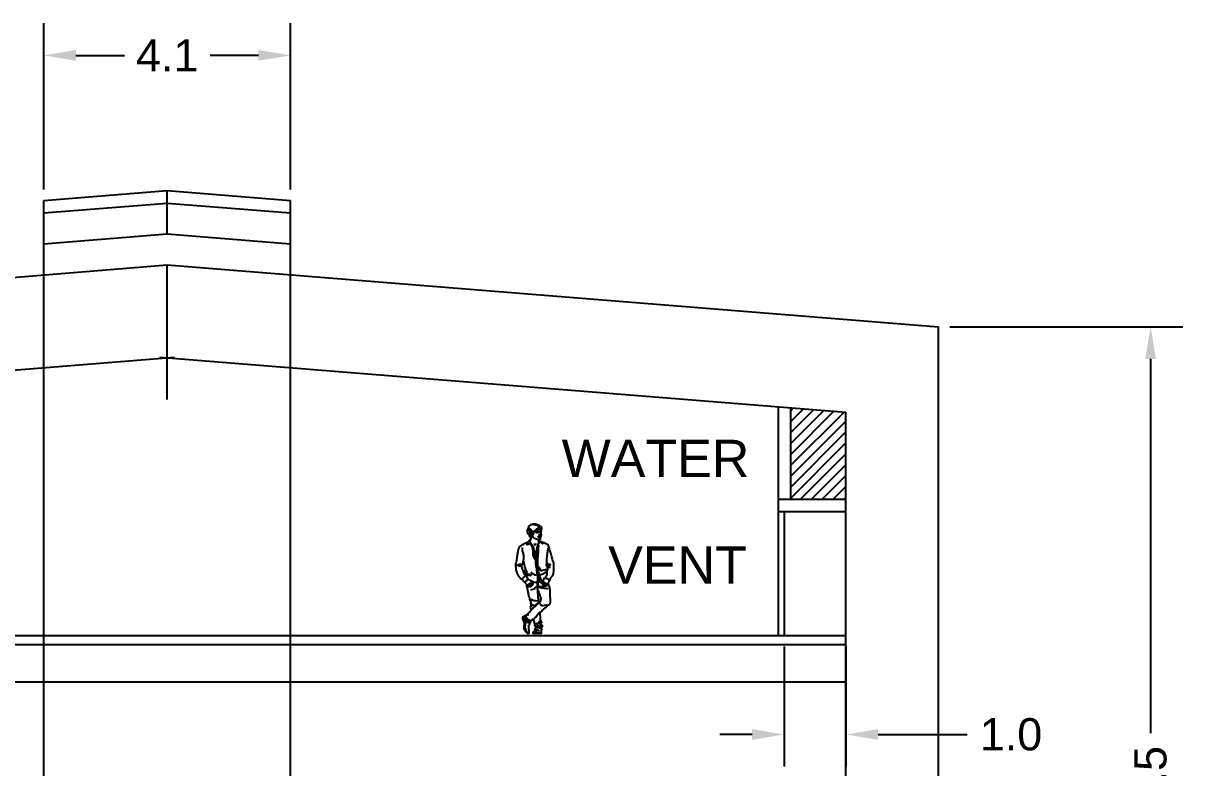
# Model space of a CAD drawing. Header units: inches. Extents: x -6 to 110, y -5 to 21.
# Drawn here: x 90.08 to 109.55, y 8.14 to 20.63 of the extents above; entities that cross this region are included whole.
import ezdxf

# ---------------------------------------------------------------- set-up
doc = ezdxf.new("R2010")
doc.units = ezdxf.units.IN
doc.header["$MEASUREMENT"] = 0
doc.layers.add('dims', color=1, linetype='Continuous')
doc.layers.add('INNER', color=7, linetype='Continuous', true_color=0x5200ff)
doc.layers.add('OUTER', color=7, linetype='Continuous', true_color=0xab00ff)
doc.styles.get("Standard").update_dxf_attribs({"font": 'arial.ttf'})
doc.dimstyles.get("Standard").update_dxf_attribs({"dimscale": 3, "dimtxt": 0.18, "dimasz": 0.18, "dimexe": 0.18, "dimexo": 0.0625, "dimgap": 0.09, "dimtad": 0, "dimdec": 1, "dimzin": 0, "dimdsep": 46, "dimtxsty": 'Standard', "dimcen": 0.09, "dimadec": 0, "dimazin": 0, "dimtfac": 1, "dimtdec": 1, "dimtofl": 0, "dimtmove": 0, "dimatfit": 3, "dimfxl": 1, "dimtolj": 1, "dimtzin": 0, "dimarcsym": 0})

# ---------------------------------------------------------------- blocks, each defined once
blk = doc.blocks.new('*D34')
at = {"layer": 'Defpoints', "color": 0, "transparency": 16777216}
for p in [(94.572, 20.093), (90.428, 17.657), (94.572, 17.657)]:
    blk.add_point(p, dxfattribs=at)
at = {"layer": 'dims', "color": 0, "lineweight": -2, "transparency": 16777216}
for p, q in [((90.428, 17.845), (90.428, 20.633)), ((94.572, 17.845), (94.572, 20.633)), ((90.968, 20.093), (91.78, 20.093)), ((94.032, 20.093), (93.22, 20.093))]:
    blk.add_line(p, q, dxfattribs=at)
at = {"layer": 'dims', "color": 0, "transparency": 16777216}
for points in [[(90.968, 20.183), (90.968, 20.003), (90.428, 20.093)], [(94.032, 20.183), (94.032, 20.003), (94.572, 20.093)]]:
    blk.add_solid(points, dxfattribs=at)
at = {"layer": 'dims', "color": 0, "transparency": 16777216, "insert": (92.5, 20.093), "char_height": 0.54, "attachment_point": 5}
blk.add_mtext('\\A1;4.1', dxfattribs=at)
blk = doc.blocks.new('*D36')
at = {"layer": 'Defpoints', "color": 0, "transparency": 16777216}
for p in [(105.45, 15.54), (101.306, 0), (109.011, 0)]:
    blk.add_point(p, dxfattribs=at)
at = {"layer": 'dims', "color": 0, "lineweight": -2, "transparency": 16777216}
for p, q in [((105.638, 15.54), (109.551, 15.54)), ((109.011, 15), (109.011, 8.718)), ((109.011, 0.54), (109.011, 6.822)), ((101.494, 0), (109.551, 0))]:
    blk.add_line(p, q, dxfattribs=at)
at = {"layer": 'dims', "color": 0, "transparency": 16777216}
for points in [[(108.921, 15), (109.101, 15), (109.011, 15.54)], [(108.921, 0.54), (109.101, 0.54), (109.011, 0)]]:
    blk.add_solid(points, dxfattribs=at)
at = {"layer": 'dims', "color": 0, "transparency": 16777216, "insert": (109.011, 7.77), "char_height": 0.54, "attachment_point": 5, "rotation": 90}
blk.add_mtext('\\A1;15.5', dxfattribs=at)
blk = doc.blocks.new('*D37')
at = {"layer": 'Defpoints', "color": 0, "transparency": 16777216}
for p in [(102.86, 10.36), (103.896, 10.36), (103.896, 8.697)]:
    blk.add_point(p, dxfattribs=at)
at = {"layer": 'dims', "color": 0, "lineweight": -2, "transparency": 16777216}
for p, q in [((102.86, 10.172), (102.86, 8.157)), ((103.896, 10.172), (103.896, 8.157)), ((102.32, 8.697), (101.78, 8.697)), ((104.436, 8.697), (105.932, 8.697))]:
    blk.add_line(p, q, dxfattribs=at)
at = {"layer": 'dims', "color": 0, "transparency": 16777216}
for points in [[(102.32, 8.787), (102.32, 8.607), (102.86, 8.697)], [(104.436, 8.787), (104.436, 8.607), (103.896, 8.697)]]:
    blk.add_solid(points, dxfattribs=at)
at = {"layer": 'dims', "color": 0, "transparency": 16777216, "insert": (106.667, 8.697), "char_height": 0.54, "attachment_point": 5}
blk.add_mtext('\\A1;1.0', dxfattribs=at)

msp = doc.modelspace()

# ---------------------------------------------------------------- hatches: boundary and pattern name
at = {"layer": 'INNER'}
h = msp.add_hatch(dxfattribs=at)
h.set_pattern_fill('ANSI31', color=256, scale=1.036)
h.set_pattern_definition([(45, (38.11, 0), (-0.09157033, 0.09157033), [])])
h.paths.add_polyline_path([(103.896, 14.105), (102.964, 14.18), (102.964, 12.639), (103.896, 12.639)])

# ---------------------------------------------------------------- linework, layer by layer
for p, q in [((90.428, 17.657), (92.5, 17.823)), ((92.5, 17.823), (94.572, 17.657)), ((92.5, 17.096), (92.5, 17.823)), ((90.428, 2.59), (90.428, 17.657)), ((90.428, 17.45), (92.5, 17.615)), ((92.5, 17.615), (94.572, 17.45)), ((94.572, 2.59), (94.572, 17.657)), ((90.428, 16.93), (92.5, 17.096)), ((92.5, 17.096), (94.572, 16.93)), ((79.55, 15.54), (92.5, 16.576)), ((92.5, 16.576), (105.45, 15.54)), ((92.5, 14.321), (92.5, 16.576)), ((105.45, 4.144), (105.45, 15.54)), ((81.104, 14.105), (92.624, 15.027)), ((92.376, 15.027), (103.896, 14.105)), ((102.756, 14.197), (102.756, 10.36)), ((102.964, 14.188), (102.964, 12.639)), ((103.896, 4.144), (103.896, 14.105)), ((103.896, 12.639), (102.756, 12.639)), ((103.896, 12.432), (102.756, 12.432)), ((102.86, 12.432), (102.86, 10.36)), ((103.896, 10.36), (103.896, 12.432)), ((81.104, 10.36), (103.896, 10.36)), ((102.86, 10.36), (103.896, 10.36)), ((81.104, 10.205), (103.896, 10.205)), ((81.104, 9.583), (103.896, 9.583))]:
    msp.add_line(p, q)
for p, q in [((98.894, 11.503), (98.933, 11.502)), ((98.505, 11.394), (98.607, 11.388)), ((98.61, 11.388), (98.61, 11.364)), ((98.757, 11.25), (98.778, 11.256)), ((98.808, 11.226), (98.815, 11.217))]:
    msp.add_line(p, q, dxfattribs=at)
for points, knots in [([(98.566, 12.143), (98.574, 12.132), (98.584, 12.117), (98.583, 12.094), (98.583, 12.083), (98.583, 12.078)], [0, 0, 0, 0, 40.755009, 55.476478, 73.878055, 73.878055, 73.878055, 73.878055]), ([(98.572, 12.16), (98.586, 12.153), (98.612, 12.139), (98.624, 12.111), (98.629, 12.099)], [0, 0, 0, 0, 49.821518, 91.545311, 91.545311, 91.545311, 91.545311]), ([(98.644, 12.066), (98.637, 12.074), (98.626, 12.085), (98.608, 12.095), (98.592, 12.092), (98.589, 12.079), (98.59, 12.066), (98.598, 12.054), (98.607, 12.041), (98.619, 12.034), (98.63, 12.027), (98.639, 12.035), (98.638, 12.04), (98.638, 12.043)], [0, 0, 0, 0, 31.456705, 50.637891, 62.607634, 77.811477, 87.328011, 104.381719, 120.767616, 138.761922, 148.604658, 158.621415, 167.172475, 167.172475, 167.172475, 167.172475]), ([(98.618, 12.082), (98.616, 12.085), (98.611, 12.091), (98.599, 12.087), (98.596, 12.075), (98.599, 12.063), (98.603, 12.05), (98.611, 12.048), (98.614, 12.047)], [0, 0, 0, 0, 11.540919, 21.259841, 33.267263, 45.932064, 62.628089, 71.248901, 71.248901, 71.248901, 71.248901]), ([(98.618, 12.066), (98.62, 12.067), (98.622, 12.07), (98.621, 12.075), (98.616, 12.07), (98.611, 12.071), (98.604, 12.066), (98.607, 12.061), (98.607, 12.055), (98.612, 12.053), (98.615, 12.052)], [0, 0, 0, 0, 7.885131, 9.504377, 13.84251, 20.707455, 29.140894, 33.111004, 38.002642, 47.898933, 47.898933, 47.898933, 47.898933]), ([(98.755, 12.163), (98.751, 12.169), (98.737, 12.191), (98.694, 12.211), (98.657, 12.216), (98.637, 12.219)], [0, 0, 0, 0, 23.834748, 80.432799, 143.748038, 143.748038, 143.748038, 143.748038]), ([(98.644, 12.066), (98.646, 12.064), (98.651, 12.059), (98.664, 12.079), (98.646, 12.098), (98.668, 12.115), (98.687, 12.121), (98.692, 12.137), (98.704, 12.147), (98.725, 12.124), (98.698, 12.16), (98.735, 12.117), (98.702, 12.161), (98.732, 12.145), (98.718, 12.153), (98.723, 12.167), (98.741, 12.158), (98.743, 12.126), (98.742, 12.158), (98.764, 12.155), (98.758, 12.117), (98.763, 12.155), (98.768, 12.143), (98.767, 12.136), (98.774, 12.139), (98.777, 12.136), (98.779, 12.133)], [0, 0, 0, 0, 7.570696, 22.098392, 50.53883, 69.95408, 96.305783, 109.92333, 122.096459, 138.477534, 154.979989, 175.421304, 196.881005, 209.497096, 217.741629, 224.607555, 248.892208, 264.474665, 283.803042, 294.632448, 316.130681, 333.441474, 343.228803, 345.667969, 351.015118, 359.299477, 359.299477, 359.299477, 359.299477]), ([(98.75, 12.111), (98.748, 12.107), (98.743, 12.1), (98.728, 12.099), (98.713, 12.096), (98.702, 12.094), (98.684, 12.086), (98.704, 12.099), (98.714, 12.105), (98.726, 12.103), (98.739, 12.105), (98.746, 12.109), (98.75, 12.111)], [0, 0, 0, 0, 12.893379, 24.693636, 45.886078, 59.575406, 68.859635, 88.968514, 95.607477, 111.043891, 125.241404, 136.944831, 136.944831, 136.944831, 136.944831]), ([(98.697, 12.082), (98.7, 12.084), (98.707, 12.088), (98.72, 12.093), (98.73, 12.094), (98.735, 12.094)], [0, 0, 0, 0, 12.579894, 26.03924, 43.475107, 43.475107, 43.475107, 43.475107]), ([(98.734, 12.084), (98.732, 12.084), (98.724, 12.083), (98.714, 12.084), (98.706, 12.085), (98.703, 12.085)], [0, 0, 0, 0, 8.75755, 22.944017, 33.092623, 33.092623, 33.092623, 33.092623]), ([(98.725, 12.093), (98.724, 12.091), (98.723, 12.087), (98.726, 12.084), (98.727, 12.083)], [1.867638, 1.867638, 1.867638, 1.867638, 9.147346, 13.717236, 13.717236, 13.717236, 13.717236]), ([(98.735, 12.094), (98.734, 12.092), (98.733, 12.089), (98.734, 12.086), (98.734, 12.084)], [0, 0, 0, 0, 5.140343, 10.484156, 10.484156, 10.484156, 10.484156]), ([(98.778, 12.056), (98.775, 12.06), (98.77, 12.066), (98.767, 12.078), (98.76, 12.086), (98.761, 12.095), (98.764, 12.099), (98.766, 12.101)], [0, 0, 0, 0, 14.627453, 25.674871, 38.718615, 45.060382, 54.081175, 54.081175, 54.081175, 54.081175]), ([(98.762, 12.09), (98.763, 12.089), (98.765, 12.087), (98.768, 12.086), (98.771, 12.087), (98.772, 12.087)], [0, 0, 0, 0, 3.521036, 8.815402, 11.990934, 11.990934, 11.990934, 11.990934]), ([(98.763, 12.096), (98.764, 12.097), (98.767, 12.098), (98.771, 12.098), (98.774, 12.097), (98.775, 12.097)], [0, 0, 0, 0, 3.27355, 8.724569, 12.988395, 12.988395, 12.988395, 12.988395]), ([(98.766, 12.101), (98.767, 12.102), (98.77, 12.107), (98.775, 12.109), (98.778, 12.11)], [0, 0, 0, 0, 5.791888, 16.91406, 16.91406, 16.91406, 16.91406]), ([(98.766, 12.101), (98.769, 12.102), (98.773, 12.104), (98.776, 12.101), (98.777, 12.1)], [0, 0, 0, 0, 8.351329, 12.46966, 12.46966, 12.46966, 12.46966]), ([(98.766, 12.097), (98.766, 12.096), (98.765, 12.093), (98.766, 12.09), (98.767, 12.087), (98.767, 12.087)], [3.138729, 3.138729, 3.138729, 3.138729, 6.201611, 13.440333, 14.723197, 14.723197, 14.723197, 14.723197]), ([(98.552, 11.927), (98.549, 11.92), (98.545, 11.909), (98.533, 11.883), (98.555, 11.892), (98.57, 11.892), (98.585, 11.899), (98.593, 11.91), (98.6, 11.907), (98.595, 11.898), (98.601, 11.897), (98.608, 11.891), (98.613, 11.886), (98.617, 11.882)], [0, 0, 0, 0, 27.72809, 44.317572, 57.583049, 79.507416, 99.897818, 110.335082, 112.86618, 121.914545, 127.252129, 129.063917, 149.466628, 149.466628, 149.466628, 149.466628]), ([(98.589, 11.951), (98.588, 11.956), (98.587, 11.964), (98.594, 11.967), (98.597, 11.968)], [0, 0, 0, 0, 12.854756, 23.174151, 23.174151, 23.174151, 23.174151]), ([(98.646, 11.858), (98.64, 11.861), (98.629, 11.866), (98.62, 11.883), (98.606, 11.9), (98.592, 11.923), (98.59, 11.94), (98.589, 11.955), (98.597, 11.953), (98.602, 11.962), (98.604, 11.968), (98.606, 11.973)], [0, 0, 0, 0, 21.123848, 37.836205, 59.914639, 90.85913, 117.665626, 122.081764, 129.87925, 134.59815, 151.381027, 151.381027, 151.381027, 151.381027]), ([(98.601, 11.884), (98.61, 11.873), (98.631, 11.845), (98.637, 11.783), (98.638, 11.722), (98.648, 11.667), (98.667, 11.644), (98.675, 11.634)], [0, 0, 0, 0, 45.953374, 110.629643, 191.7894, 243.799747, 284.219125, 284.219125, 284.219125, 284.219125]), ([(98.608, 11.989), (98.611, 11.992), (98.618, 11.999), (98.618, 12.013), (98.611, 12.022), (98.618, 12.031), (98.608, 12.029), (98.6, 12.037), (98.616, 12.034), (98.608, 12.043), (98.602, 12.048)], [2.037045, 2.037045, 2.037045, 2.037045, 14.647245, 31.932992, 41.056654, 48.058862, 57.118052, 63.772928, 70.481285, 85.309203, 85.309203, 85.309203, 85.309203]), ([(98.619, 12.056), (98.619, 12.058), (98.62, 12.06), (98.622, 12.063), (98.624, 12.068), (98.628, 12.063), (98.623, 12.058), (98.629, 12.055), (98.634, 12.049), (98.626, 12.048), (98.622, 12.052), (98.619, 12.055), (98.619, 12.056)], [0, 0, 0, 0, 5.373657, 8.773131, 13.002981, 16.659627, 22.135219, 29.104742, 34.611744, 38.93591, 48.591203, 52.076338, 52.076338, 52.076338, 52.076338]), ([(98.739, 11.963), (98.732, 11.965), (98.703, 11.973), (98.656, 11.981), (98.644, 12.016), (98.638, 12.026), (98.637, 12.026)], [0, 0, 0, 0, 21.859074, 97.416346, 130.330346, 133.34362, 133.34362, 133.34362, 133.34362]), ([(98.665, 11.901), (98.666, 11.889), (98.668, 11.871), (98.689, 11.885), (98.688, 11.897), (98.688, 11.904)], [0, 0, 0, 0, 27.143238, 39.701229, 61.370657, 61.370657, 61.370657, 61.370657]), ([(98.737, 11.963), (98.735, 11.952), (98.732, 11.934), (98.741, 11.911), (98.73, 11.901), (98.723, 11.881), (98.71, 11.856), (98.704, 11.815), (98.693, 11.76), (98.692, 11.682), (98.679, 11.581), (98.697, 11.48), (98.705, 11.4), (98.733, 11.344), (98.739, 11.297), (98.752, 11.262), (98.757, 11.25)], [0, 0, 0, 0, 37.64415, 56.714663, 69.321283, 81.379806, 124.30272, 158.361446, 210.691109, 302.459229, 406.289919, 535.279448, 627.815756, 658.496647, 733.608307, 776.226047, 776.226047, 776.226047, 776.226047]), ([(98.735, 11.877), (98.73, 11.857), (98.724, 11.822), (98.728, 11.757), (98.72, 11.682), (98.71, 11.586), (98.727, 11.474), (98.737, 11.378), (98.778, 11.309), (98.778, 11.275), (98.778, 11.256)], [0, 0, 0, 0, 66.500207, 111.604902, 205.735598, 307.23139, 419.373623, 564.801761, 610.509826, 669.403356, 669.403356, 669.403356, 669.403356]), ([(98.727, 12.017), (98.728, 12.018), (98.731, 12.021), (98.741, 12.022), (98.751, 12.024), (98.76, 12.027), (98.765, 12.024), (98.768, 12.025), (98.769, 12.026)], [0, 0, 0, 0, 4.215483, 15.607768, 28.431828, 38.234859, 42.600258, 46.612312, 46.612312, 46.612312, 46.612312]), ([(98.727, 12.017), (98.727, 12.015), (98.729, 12.011), (98.736, 12.011), (98.742, 12.007), (98.75, 12.003), (98.771, 11.999), (98.761, 12.01), (98.76, 12.018), (98.766, 12.02), (98.768, 12.024), (98.769, 12.026)], [0, 0, 0, 0, 5.456441, 13.874618, 20.5501, 27.20143, 45.871929, 55.320308, 61.002053, 68.102458, 73.596837, 73.596837, 73.596837, 73.596837]), ([(98.76, 12.014), (98.76, 12.013), (98.757, 12.008), (98.745, 12.011), (98.738, 12.012), (98.724, 12.016), (98.736, 12.018), (98.743, 12.017), (98.753, 12.02), (98.759, 12.019), (98.762, 12.018), (98.762, 12.018)], [0, 0, 0, 0, 4.042684, 16.202188, 29.775251, 37.77364, 42.703661, 56.015115, 65.560996, 74.512291, 75.078858, 75.078858, 75.078858, 75.078858]), ([(98.779, 11.933), (98.783, 11.93), (98.794, 11.922), (98.804, 11.884), (98.79, 11.914), (98.778, 11.918), (98.761, 11.929), (98.757, 11.922), (98.757, 11.915), (98.743, 11.909), (98.737, 11.902), (98.733, 11.897)], [0, 0, 0, 0, 19.836801, 47.138985, 61.360547, 88.660423, 103.169232, 106.751952, 112.022905, 126.274643, 145.305367, 145.305367, 145.305367, 145.305367]), ([(98.738, 11.961), (98.743, 11.956), (98.751, 11.945), (98.758, 11.934), (98.762, 11.929)], [0, 0, 0, 0, 22.559835, 42.697974, 42.697974, 42.697974, 42.697974]), ([(98.747, 12.057), (98.745, 12.055), (98.741, 12.052), (98.743, 12.043), (98.75, 12.038), (98.756, 12.039), (98.762, 12.042), (98.774, 12.038), (98.766, 12.036), (98.763, 12.036)], [0, 0, 0, 0, 8.099462, 15.789951, 24.079092, 31.312135, 35.218537, 45.284219, 52.779167, 52.779167, 52.779167, 52.779167]), ([(98.758, 12.039), (98.76, 12.038), (98.763, 12.038), (98.766, 12.039), (98.767, 12.039)], [0, 0, 0, 0, 7.444279, 9.542898, 9.542898, 9.542898, 9.542898]), ([(98.479, 11.608), (98.481, 11.613), (98.489, 11.637), (98.488, 11.686), (98.481, 11.742), (98.462, 11.783), (98.464, 11.842), (98.466, 11.837)], [0, 0, 0, 0, 17.925121, 81.366822, 155.882665, 185.032353, 247.636266, 247.636266, 247.636266, 247.636266]), ([(98.632, 11.848), (98.634, 11.849), (98.638, 11.85), (98.642, 11.845), (98.642, 11.839), (98.637, 11.836), (98.633, 11.838), (98.63, 11.842), (98.63, 11.844), (98.632, 11.849), (98.632, 11.848), (98.632, 11.847)], [0, 0, 0, 0, 6.279532, 12.678529, 17.571833, 22.140826, 28.004225, 32.008144, 35.565248, 39.197132, 39.571025, 39.571025, 39.571025, 39.571025]), ([(98.642, 11.756), (98.642, 11.757), (98.644, 11.759), (98.649, 11.76), (98.653, 11.757), (98.654, 11.754), (98.655, 11.75), (98.652, 11.747), (98.647, 11.747), (98.642, 11.748), (98.641, 11.752), (98.641, 11.755), (98.642, 11.756)], [0, 0, 0, 0, 3.210882, 9.343837, 13.241908, 17.847081, 20.87262, 24.361588, 29.747226, 35.167637, 37.979182, 42.710131, 42.710131, 42.710131, 42.710131]), ([(98.688, 11.645), (98.683, 11.654), (98.667, 11.685), (98.666, 11.752), (98.66, 11.814), (98.649, 11.851), (98.646, 11.858)], [0, 0, 0, 0, 32.448707, 109.14081, 208.402005, 232.31286, 232.31286, 232.31286, 232.31286]), ([(98.892, 11.821), (98.889, 11.794), (98.882, 11.739), (98.87, 11.673), (98.866, 11.609), (98.87, 11.576), (98.862, 11.526), (98.882, 11.531), (98.894, 11.517), (98.877, 11.508), (98.884, 11.488), (98.891, 11.468), (98.875, 11.452), (98.872, 11.431), (98.874, 11.407), (98.872, 11.385), (98.871, 11.362), (98.852, 11.346), (98.844, 11.32), (98.814, 11.309), (98.82, 11.292), (98.811, 11.279), (98.795, 11.271), (98.777, 11.26), (98.777, 11.245), (98.783, 11.232), (98.799, 11.233), (98.807, 11.243), (98.807, 11.253), (98.814, 11.256), (98.82, 11.259), (98.825, 11.253), (98.815, 11.244), (98.81, 11.234), (98.794, 11.236), (98.797, 11.217), (98.813, 11.21), (98.829, 11.22), (98.835, 11.229), (98.852, 11.25), (98.836, 11.227), (98.823, 11.217), (98.832, 11.207), (98.843, 11.203), (98.852, 11.216), (98.874, 11.241), (98.859, 11.223), (98.852, 11.214)], [0, 0, 0, 0, 85.945449, 176.329235, 219.229845, 281.066652, 312.24925, 321.864493, 338.9246, 349.859015, 370.918874, 394.042451, 412.227643, 436.26026, 460.764806, 486.663178, 508.815819, 529.288697, 563.729603, 593.135121, 603.800096, 614.047265, 641.256955, 661.968733, 672.655575, 686.926823, 701.270126, 714.89457, 723.353795, 730.370564, 737.200777, 740.777472, 751.544556, 769.490802, 777.99216, 790.222815, 812.100827, 824.551635, 842.768851, 857.580849, 878.611188, 892.988924, 904.508899, 912.310568, 925.892885, 951.605569, 975.16806, 975.16806, 975.16806, 975.16806]), ([(98.456, 11.547), (98.448, 11.547), (98.431, 11.548), (98.406, 11.556), (98.399, 11.539), (98.419, 11.537), (98.43, 11.534), (98.437, 11.531)], [0, 0, 0, 0, 26.657167, 56.400064, 62.198291, 74.451715, 102.020168, 102.020168, 102.020168, 102.020168]), ([(98.695, 11.578), (98.697, 11.579), (98.701, 11.581), (98.707, 11.576), (98.706, 11.569), (98.7, 11.568), (98.696, 11.57), (98.695, 11.574), (98.695, 11.577), (98.695, 11.578)], [0, 0, 0, 0, 6.920862, 13.317618, 19.322887, 25.221631, 29.097805, 32.908233, 36.775806, 36.775806, 36.775806, 36.775806]), ([(98.702, 11.486), (98.705, 11.487), (98.709, 11.49), (98.715, 11.485), (98.717, 11.477), (98.711, 11.475), (98.706, 11.474), (98.701, 11.479), (98.702, 11.484), (98.702, 11.486)], [0, 0, 0, 0, 7.456505, 14.978186, 21.480082, 26.483921, 31.415046, 38.485447, 44.56154, 44.56154, 44.56154, 44.56154]), ([(98.737, 11.513), (98.748, 11.502), (98.763, 11.486), (98.759, 11.443), (98.81, 11.456), (98.841, 11.46), (98.861, 11.469), (98.868, 11.472)], [0, 0, 0, 0, 47.375396, 68.295498, 114.753833, 159.313575, 182.783354, 182.783354, 182.783354, 182.783354]), ([(98.874, 11.576), (98.877, 11.57), (98.886, 11.551), (98.915, 11.567), (98.942, 11.54), (98.911, 11.536), (98.896, 11.535), (98.886, 11.534)], [0, 0, 0, 0, 19.811209, 60.086969, 80.437586, 97.234622, 133.323626, 133.323626, 133.323626, 133.323626]), ([(98.9, 11.522), (98.904, 11.521), (98.916, 11.519), (98.899, 11.509), (98.892, 11.506), (98.889, 11.505)], [0, 0, 0, 0, 11.246593, 27.396965, 37.633136, 37.633136, 37.633136, 37.633136]), ([(98.46, 11.299), (98.462, 11.304), (98.47, 11.322), (98.492, 11.343), (98.511, 11.355), (98.519, 11.359)], [0, 0, 0, 0, 19.758278, 63.137746, 91.703216, 91.703216, 91.703216, 91.703216]), ([(98.715, 11.245), (98.708, 11.247), (98.693, 11.252), (98.663, 11.247), (98.633, 11.257), (98.606, 11.276), (98.583, 11.282), (98.564, 11.294), (98.55, 11.313), (98.547, 11.341), (98.52, 11.355), (98.508, 11.375), (98.498, 11.388), (98.498, 11.395)], [0, 0, 0, 0, 23.668287, 48.339082, 96.288316, 118.604932, 152.41439, 170.753112, 188.279347, 225.460802, 252.083773, 279.332531, 300.099648, 300.099648, 300.099648, 300.099648]), ([(98.515, 11.477), (98.521, 11.464), (98.529, 11.443), (98.542, 11.401), (98.518, 11.402), (98.505, 11.403)], [0, 0, 0, 0, 49.391824, 76.998748, 108.519241, 108.519241, 108.519241, 108.519241]), ([(98.506, 11.248), (98.509, 11.251), (98.518, 11.262), (98.532, 11.279), (98.547, 11.294), (98.557, 11.299), (98.56, 11.301)], [11.585967, 11.585967, 11.585967, 11.585967, 25.193531, 56.579717, 81.699284, 92.196177, 92.196177, 92.196177, 92.196177]), ([(98.609, 11.362), (98.595, 11.363), (98.567, 11.365), (98.539, 11.369), (98.524, 11.371)], [0, 0, 0, 0, 42.290911, 90.306746, 90.306746, 90.306746, 90.306746]), ([(98.606, 11.429), (98.623, 11.408), (98.643, 11.382), (98.684, 11.372), (98.695, 11.38), (98.701, 11.384)], [0, 0, 0, 0, 83.123246, 102.558461, 124.149974, 124.149974, 124.149974, 124.149974]), ([(98.715, 11.245), (98.719, 11.269), (98.725, 11.308), (98.724, 11.348), (98.723, 11.364)], [0, 0, 0, 0, 74.873654, 126.788385, 126.788385, 126.788385, 126.788385]), ([(98.775, 11.381), (98.797, 11.387), (98.825, 11.394), (98.863, 11.434), (98.866, 11.417), (98.867, 11.41)], [0, 0, 0, 0, 80.408098, 103.961212, 121.399883, 121.399883, 121.399883, 121.399883]), ([(98.84, 11.323), (98.849, 11.322), (98.872, 11.319), (98.896, 11.302), (98.916, 11.287), (98.917, 11.277), (98.917, 11.273), (98.917, 11.273)], [3.779187, 3.779187, 3.779187, 3.779187, 32.135687, 77.189367, 97.941439, 107.449632, 107.978854, 107.978854, 107.978854, 107.978854]), ([(98.871, 11.369), (98.877, 11.374), (98.886, 11.382), (98.87, 11.394), (98.881, 11.404), (98.882, 11.415), (98.873, 11.429), (98.889, 11.443), (98.884, 11.456), (98.883, 11.461)], [0, 0, 0, 0, 18.141784, 32.466315, 42.250136, 56.227724, 65.616716, 90.679866, 105.778238, 105.778238, 105.778238, 105.778238]), ([(98.535, 11.216), (98.538, 11.21), (98.546, 11.197), (98.559, 11.187), (98.571, 11.176), (98.579, 11.18), (98.584, 11.188), (98.574, 11.196), (98.555, 11.216), (98.575, 11.197), (98.583, 11.19), (98.592, 11.179), (98.602, 11.182), (98.608, 11.186), (98.608, 11.193), (98.597, 11.199), (98.574, 11.221), (98.598, 11.203), (98.606, 11.196), (98.611, 11.191)], [0, 0, 0, 0, 18.997977, 48.034176, 55.571478, 64.668244, 73.567692, 79.780633, 103.998257, 116.68334, 138.109047, 148.055539, 157.961391, 165.488547, 169.336905, 178.081086, 204.964946, 218.793725, 243.507795, 243.507795, 243.507795, 243.507795]), ([(98.611, 11.191), (98.615, 11.191), (98.621, 11.191), (98.627, 11.198), (98.627, 11.209), (98.617, 11.218), (98.608, 11.222), (98.6, 11.236), (98.611, 11.225), (98.619, 11.22), (98.627, 11.21), (98.641, 11.211), (98.645, 11.222), (98.642, 11.234), (98.624, 11.244), (98.61, 11.259), (98.602, 11.272), (98.599, 11.277)], [0, 0, 0, 0, 9.85252, 18.877907, 28.391362, 40.112025, 58.701315, 65.239334, 74.870049, 87.245581, 100.738685, 113.073288, 122.56288, 133.459903, 152.250208, 181.917558, 200.545275, 200.545275, 200.545275, 200.545275]), ([(98.695, 11.176), (98.687, 11.166), (98.665, 11.135), (98.626, 11.127), (98.601, 11.121)], [0, 0, 0, 0, 39.999349, 118.518081, 118.518081, 118.518081, 118.518081]), ([(98.712, 11.244), (98.713, 11.231), (98.714, 11.209), (98.713, 11.186), (98.713, 11.176)], [0, 0, 0, 0, 40.385309, 71.63813, 71.63813, 71.63813, 71.63813]), ([(98.714, 11.176), (98.719, 11.18), (98.736, 11.195), (98.726, 11.238), (98.728, 11.268), (98.728, 11.282)], [0, 0, 0, 0, 16.936237, 71.791601, 117.101313, 117.101313, 117.101313, 117.101313]), ([(98.718, 11.181), (98.736, 11.18), (98.774, 11.178), (98.829, 11.189), (98.866, 11.193), (98.883, 11.195)], [0, 0, 0, 0, 58.250001, 120.578278, 176.271137, 176.271137, 176.271137, 176.271137]), ([(98.733, 11.175), (98.758, 11.168), (98.811, 11.153), (98.866, 11.149), (98.894, 11.147)], [0, 0, 0, 0, 84.222977, 173.884877, 173.884877, 173.884877, 173.884877]), ([(98.793, 11.238), (98.791, 11.24), (98.787, 11.247), (98.8, 11.249), (98.806, 11.254), (98.808, 11.255)], [0, 0, 0, 0, 7.33343, 21.075885, 29.762618, 29.762618, 29.762618, 29.762618]), ([(98.852, 11.214), (98.852, 11.213), (98.85, 11.208), (98.862, 11.203), (98.874, 11.212), (98.884, 11.224), (98.891, 11.232), (98.895, 11.236)], [0, 0, 0, 0, 5.491463, 14.731923, 28.883472, 49.601019, 65.515389, 65.515389, 65.515389, 65.515389]), ([(98.607, 10.97), (98.623, 10.961), (98.653, 10.944), (98.687, 10.942), (98.703, 10.941)], [0, 0, 0, 0, 57.928214, 107.600983, 107.600983, 107.600983, 107.600983]), ([(98.614, 10.885), (98.63, 10.874), (98.655, 10.855), (98.695, 10.881), (98.717, 10.898), (98.729, 10.908)], [0, 0, 0, 0, 54.268163, 87.688893, 139.987497, 139.987497, 139.987497, 139.987497]), ([(98.731, 10.902), (98.728, 10.898), (98.707, 10.875), (98.664, 10.84), (98.629, 10.802), (98.612, 10.783)], [308.449584, 308.449584, 308.449584, 308.449584, 324.239548, 405.107701, 487.552623, 487.552623, 487.552623, 487.552623]), ([(98.65, 10.628), (98.657, 10.636), (98.673, 10.656), (98.702, 10.68), (98.72, 10.718), (98.742, 10.734), (98.754, 10.742)], [0, 0, 0, 0, 35.824152, 81.455975, 118.989014, 165.242778, 165.242778, 165.242778, 165.242778]), ([(98.756, 10.901), (98.761, 10.887), (98.772, 10.861), (98.829, 10.863), (98.864, 10.872), (98.887, 10.877)], [0, 0, 0, 0, 42.131, 82.207023, 160.23006, 160.23006, 160.23006, 160.23006]), ([(98.498, 10.687), (98.497, 10.678), (98.498, 10.652), (98.52, 10.611), (98.553, 10.577), (98.581, 10.571), (98.591, 10.57)], [24.842124, 24.842124, 24.842124, 24.842124, 54.254313, 107.923835, 166.858399, 198.116098, 198.116098, 198.116098, 198.116098]), ([(98.52, 10.645), (98.521, 10.652), (98.524, 10.666), (98.526, 10.687), (98.534, 10.697), (98.537, 10.701)], [0, 0, 0, 0, 22.457145, 47.238237, 63.401873, 63.401873, 63.401873, 63.401873]), ([(98.535, 10.628), (98.544, 10.619), (98.561, 10.603), (98.585, 10.603), (98.597, 10.603)], [0, 0, 0, 0, 37.647913, 73.596897, 73.596897, 73.596897, 73.596897]), ([(98.539, 10.661), (98.538, 10.656), (98.538, 10.64), (98.566, 10.626), (98.584, 10.614), (98.594, 10.608)], [0, 0, 0, 0, 16.310146, 47.258845, 86.414372, 86.414372, 86.414372, 86.414372]), ([(98.686, 10.519), (98.701, 10.522), (98.731, 10.528), (98.767, 10.523), (98.784, 10.515), (98.788, 10.513)], [0, 0, 0, 0, 49.879305, 97.670953, 111.262521, 111.262521, 111.262521, 111.262521]), ([(98.688, 10.554), (98.693, 10.558), (98.708, 10.568), (98.759, 10.564), (98.726, 10.555), (98.713, 10.553), (98.704, 10.552)], [0, 0, 0, 0, 22.098381, 62.254709, 74.214144, 107.298488, 107.298488, 107.298488, 107.298488]), ([(98.76, 10.604), (98.748, 10.595), (98.729, 10.579), (98.761, 10.58), (98.768, 10.589), (98.77, 10.592)], [0, 0, 0, 0, 30.96716, 52.472182, 66.018626, 66.018626, 66.018626, 66.018626]), ([(98.661, 10.427), (98.668, 10.43), (98.685, 10.439), (98.704, 10.437), (98.716, 10.437)], [0, 0, 0, 0, 22.781437, 59.712581, 59.712581, 59.712581, 59.712581]), ([(98.671, 10.441), (98.679, 10.445), (98.696, 10.452), (98.724, 10.454), (98.739, 10.444), (98.746, 10.439)], [0, 0, 0, 0, 27.106841, 57.654958, 83.830194, 83.830194, 83.830194, 83.830194]), ([(98.693, 10.491), (98.7, 10.492), (98.719, 10.496), (98.745, 10.493), (98.76, 10.48), (98.77, 10.474), (98.776, 10.474), (98.779, 10.474)], [0, 0, 0, 0, 24.802546, 61.017827, 76.122988, 88.461417, 96.705251, 96.705251, 96.705251, 96.705251]), ([(98.694, 10.505), (98.7, 10.507), (98.718, 10.514), (98.746, 10.507), (98.766, 10.5), (98.774, 10.497)], [0, 0, 0, 0, 20.321156, 58.910938, 87.694828, 87.694828, 87.694828, 87.694828])]:
    msp.add_open_spline(points, degree=3, knots=knots, dxfattribs=at)
for points, degree in [([(98.741, 12.101), (98.749, 12.1), (98.75, 12.093), (98.748, 12.085)], 3), ([(98.436, 11.519), (98.404, 11.523), (98.387, 11.526), (98.37, 11.546)], 3), ([(98.568, 11.222), (98.567, 11.217), (98.56, 11.217)], 2), ([(98.589, 11.236), (98.587, 11.228), (98.581, 11.226)], 2), ([(98.602, 11.257), (98.604, 11.248), (98.598, 11.246)], 2), ([(98.481, 10.68), (98.482, 10.648), (98.494, 10.61), (98.516, 10.58), (98.513, 10.549), (98.505, 10.514), (98.505, 10.481), (98.524, 10.438), (98.549, 10.393)], 3), ([(98.645, 10.407), (98.677, 10.403), (98.708, 10.404), (98.742, 10.406), (98.756, 10.415), (98.765, 10.407), (98.778, 10.408)], 3)]:
    msp.add_open_spline(points, degree=degree, dxfattribs=at)
at = {"layer": 'OUTER'}
for points, knots in [([(98.46, 11.298), (98.456, 11.298), (98.448, 11.298), (98.432, 11.319), (98.418, 11.333), (98.407, 11.344), (98.406, 11.348), (98.405, 11.358), (98.388, 11.377), (98.371, 11.416), (98.358, 11.459), (98.36, 11.495), (98.35, 11.511), (98.353, 11.53), (98.354, 11.553), (98.363, 11.582), (98.37, 11.624), (98.376, 11.668), (98.386, 11.723), (98.388, 11.768), (98.404, 11.815), (98.417, 11.853), (98.461, 11.881), (98.508, 11.905), (98.543, 11.924), (98.559, 11.933), (98.563, 11.936), (98.571, 11.942), (98.581, 11.952), (98.585, 11.965), (98.596, 11.97), (98.602, 11.971), (98.605, 11.971), (98.606, 11.975), (98.61, 11.984), (98.608, 11.996), (98.603, 12.004), (98.593, 12.007), (98.587, 12.025), (98.568, 12.047), (98.554, 12.077), (98.546, 12.108), (98.55, 12.131), (98.563, 12.144), (98.561, 12.159), (98.574, 12.175), (98.573, 12.198), (98.591, 12.207), (98.605, 12.224), (98.628, 12.222), (98.646, 12.234), (98.661, 12.23), (98.674, 12.236), (98.686, 12.229), (98.7, 12.231), (98.718, 12.218), (98.741, 12.208), (98.765, 12.195), (98.779, 12.178), (98.786, 12.158), (98.783, 12.135), (98.772, 12.127), (98.769, 12.124), (98.771, 12.12), (98.774, 12.114), (98.782, 12.107), (98.777, 12.099), (98.774, 12.095), (98.77, 12.091), (98.771, 12.089), (98.773, 12.086), (98.768, 12.083), (98.774, 12.073), (98.772, 12.062), (98.78, 12.055), (98.781, 12.048), (98.781, 12.041), (98.775, 12.038), (98.77, 12.035), (98.771, 12.03), (98.769, 12.023), (98.769, 12.016), (98.766, 12.01), (98.768, 12.006), (98.763, 12.003), (98.763, 11.997), (98.763, 11.991), (98.763, 11.983), (98.765, 11.973), (98.754, 11.963), (98.744, 11.962), (98.739, 11.963), (98.742, 11.96), (98.754, 11.948), (98.782, 11.931), (98.819, 11.918), (98.85, 11.905), (98.874, 11.897), (98.89, 11.883), (98.9, 11.858), (98.908, 11.827), (98.922, 11.792), (98.932, 11.75), (98.947, 11.706), (98.958, 11.659), (98.97, 11.62), (98.979, 11.59), (98.987, 11.568), (98.987, 11.546), (98.985, 11.524), (98.984, 11.502), (98.987, 11.48), (98.985, 11.45), (98.981, 11.42), (98.979, 11.389), (98.975, 11.369), (98.96, 11.356), (98.95, 11.342), (98.942, 11.334), (98.936, 11.328), (98.934, 11.322), (98.93, 11.307), (98.921, 11.291), (98.92, 11.275), (98.914, 11.272), (98.913, 11.271), (98.912, 11.269), (98.91, 11.263), (98.901, 11.253), (98.896, 11.245), (98.894, 11.24), (98.894, 11.239), (98.894, 11.238), (98.894, 11.236), (98.895, 11.236), (98.898, 11.236), (98.897, 11.227), (98.896, 11.22), (98.899, 11.211), (98.9, 11.196), (98.917, 11.168), (98.928, 11.09), (98.923, 11.017), (98.931, 10.958), (98.927, 10.942), (98.93, 10.927), (98.931, 10.909), (98.925, 10.892), (98.917, 10.884), (98.913, 10.88), (98.908, 10.872), (98.9, 10.86), (98.878, 10.855), (98.87, 10.838), (98.86, 10.828), (98.85, 10.824), (98.847, 10.814), (98.835, 10.817), (98.827, 10.803), (98.807, 10.792), (98.787, 10.767), (98.766, 10.752), (98.755, 10.743), (98.753, 10.742), (98.753, 10.737), (98.754, 10.72), (98.762, 10.69), (98.765, 10.655), (98.762, 10.633), (98.76, 10.623), (98.763, 10.618), (98.769, 10.606), (98.779, 10.593), (98.786, 10.577), (98.778, 10.564), (98.772, 10.556), (98.769, 10.553), (98.773, 10.55), (98.781, 10.543), (98.793, 10.53), (98.798, 10.515), (98.794, 10.5), (98.786, 10.498), (98.783, 10.498), (98.783, 10.495), (98.783, 10.49), (98.782, 10.482), (98.78, 10.476), (98.779, 10.474), (98.78, 10.472), (98.784, 10.465), (98.78, 10.453), (98.779, 10.444), (98.779, 10.441), (98.779, 10.437), (98.779, 10.434), (98.779, 10.43), (98.778, 10.427), (98.778, 10.39), (98.778, 10.39), (98.767, 10.39), (98.754, 10.39), (98.75, 10.407), (98.75, 10.39), (98.724, 10.39), (98.699, 10.39), (98.668, 10.39), (98.655, 10.39), (98.642, 10.39), (98.643, 10.409), (98.658, 10.426), (98.672, 10.438), (98.671, 10.456), (98.682, 10.468), (98.68, 10.489), (98.69, 10.49), (98.697, 10.497), (98.691, 10.501), (98.685, 10.504), (98.695, 10.514), (98.678, 10.512), (98.67, 10.52), (98.669, 10.534), (98.681, 10.54), (98.666, 10.548), (98.667, 10.565), (98.673, 10.59), (98.653, 10.603), (98.653, 10.631), (98.638, 10.623), (98.627, 10.627), (98.621, 10.618), (98.618, 10.61), (98.607, 10.611), (98.607, 10.602), (98.602, 10.597), (98.598, 10.589), (98.59, 10.584), (98.594, 10.575), (98.586, 10.565), (98.582, 10.548), (98.573, 10.535), (98.565, 10.526), (98.567, 10.519), (98.565, 10.512), (98.564, 10.505), (98.566, 10.498), (98.567, 10.489), (98.566, 10.479), (98.567, 10.466), (98.568, 10.452), (98.573, 10.439), (98.574, 10.425), (98.571, 10.412), (98.575, 10.401), (98.569, 10.388), (98.549, 10.389), (98.539, 10.406), (98.519, 10.421), (98.503, 10.449), (98.494, 10.475), (98.49, 10.495), (98.492, 10.513), (98.497, 10.533), (98.498, 10.556), (98.499, 10.578), (98.485, 10.591), (98.479, 10.614), (98.469, 10.637), (98.467, 10.662), (98.476, 10.683), (98.497, 10.683), (98.507, 10.697), (98.519, 10.697), (98.531, 10.706), (98.547, 10.713), (98.556, 10.706), (98.558, 10.705), (98.559, 10.705), (98.562, 10.705), (98.561, 10.714), (98.558, 10.726), (98.573, 10.743), (98.592, 10.761), (98.605, 10.776), (98.614, 10.786), (98.614, 10.791), (98.612, 10.808), (98.604, 10.826), (98.599, 10.848), (98.609, 10.854), (98.617, 10.857), (98.612, 10.861), (98.609, 10.865), (98.611, 10.87), (98.607, 10.876), (98.611, 10.884), (98.605, 10.891), (98.605, 10.9), (98.615, 10.905), (98.609, 10.916), (98.616, 10.927), (98.598, 10.934), (98.591, 10.949), (98.59, 10.967), (98.584, 10.991), (98.572, 11.014), (98.569, 11.054), (98.558, 11.087), (98.556, 11.124), (98.546, 11.142), (98.547, 11.156), (98.548, 11.169), (98.534, 11.179), (98.537, 11.197), (98.535, 11.21), (98.535, 11.216), (98.529, 11.222), (98.52, 11.232), (98.511, 11.243), (98.508, 11.246), (98.492, 11.264), (98.476, 11.281), (98.46, 11.299)], [0, 0, 0, 0, 10.209617, 24.978003, 76.81771, 76.81771, 76.81771, 86.964348, 109.857513, 152.709697, 225.965734, 251.210519, 261.056777, 284.215447, 309.846829, 336.881584, 379.621189, 444.206932, 478.22534, 557.681765, 586.516383, 637.623454, 679.515191, 748.488564, 806.103096, 806.103096, 806.103096, 822.972302, 837.92888, 852.04178, 862.654342, 872.306525, 872.306525, 872.306525, 884.887176, 901.975161, 909.177439, 915.077423, 930.843762, 964.175791, 1008.684408, 1033.699859, 1067.588812, 1075.267703, 1090.047095, 1112.176168, 1136.178368, 1155.442097, 1171.053349, 1202.581738, 1221.069514, 1235.679815, 1250.434963, 1261.654656, 1277.554781, 1292.350898, 1329.135876, 1361.202109, 1377.763158, 1398.117225, 1428.429033, 1440.800354, 1440.800354, 1440.800354, 1455.107692, 1463.631665, 1469.691985, 1480.417889, 1482.346368, 1485.64432, 1487.983354, 1491.884219, 1499.076361, 1517.295132, 1524.70358, 1530.940432, 1538.191974, 1546.06288, 1550.06649, 1555.117005, 1560.69697, 1573.537238, 1577.598875, 1580.497971, 1585.944899, 1589.983112, 1598.531548, 1606.784834, 1615.69325, 1628.569351, 1646.253721, 1646.253721, 1646.253721, 1660.840597, 1700.365863, 1749.92848, 1786.168187, 1807.840896, 1828.263524, 1851.434062, 1892.026717, 1930.094754, 1971.407593, 2027.596631, 2079.225896, 2125.935126, 2156.604796, 2180.730333, 2199.244322, 2225.990861, 2253.406889, 2268.074077, 2295.740062, 2348.084909, 2365.484438, 2394.614854, 2410.606473, 2425.548213, 2449.51097, 2449.51097, 2449.51097, 2472.112044, 2496.022003, 2511.728932, 2516.40963, 2516.40963, 2516.40963, 2523.751108, 2538.131077, 2555.312897, 2555.312897, 2555.312897, 2559.406276, 2559.406276, 2559.406276, 2562.664826, 2567.343065, 2581.049134, 2588.978135, 2596.916488, 2629.934345, 2689.887107, 2842.689884, 2866.631447, 2874.923547, 2894.84758, 2915.730884, 2931.531882, 2950.716919, 2950.716919, 2950.716919, 2976.927824, 2995.148226, 3018.698021, 3032.628255, 3040.207704, 3049.800907, 3060.303522, 3072.016632, 3095.088981, 3131.838464, 3172.274299, 3177.935944, 3177.935944, 3177.935944, 3192.113011, 3234.052716, 3274.495278, 3305.421749, 3305.421749, 3305.421749, 3324.375924, 3347.344025, 3358.250475, 3377.274631, 3390.476582, 3390.476582, 3390.476582, 3407.587867, 3424.244263, 3443.906291, 3457.550975, 3467.378619, 3467.378619, 3467.378619, 3474.584892, 3484.924054, 3493.360022, 3493.360022, 3493.360022, 3499.198684, 3519.423069, 3528.55422, 3528.55422, 3528.55422, 3540.705772, 3540.705772, 3540.705772, 3549.795066, 3569.627017, 3575.78915, 3575.78915, 3575.78915, 3600.5777, 3628.065562, 3668.554839, 3700.696559, 3712.269647, 3726.938417, 3751.165136, 3781.105746, 3797.786559, 3806.88141, 3832.035477, 3850.023497, 3857.222971, 3864.90829, 3870.831631, 3875.302009, 3883.467952, 3894.649265, 3905.334719, 3922.456489, 3928.873161, 3938.500637, 3956.096905, 3982.2919, 4010.618393, 4030.053539, 4039.345827, 4054.503, 4062.072177, 4070.587914, 4081.404145, 4086.358868, 4094.656783, 4103.714137, 4112.677216, 4119.961528, 4130.060145, 4151.02275, 4175.628845, 4181.37592, 4187.078463, 4196.69609, 4203.09367, 4211.139462, 4219.094488, 4229.953652, 4244.325626, 4261.058218, 4272.389881, 4288.611279, 4304.900485, 4314.894554, 4323.778334, 4346.513876, 4358.291386, 4387.299804, 4423.931397, 4458.821447, 4474.498391, 4488.728674, 4517.465148, 4537.832436, 4564.868948, 4580.207675, 4596.182502, 4640.338652, 4658.367663, 4677.255128, 4704.535892, 4714.228115, 4729.134476, 4738.261636, 4765.078342, 4772.806398, 4772.806398, 4772.806398, 4776.688922, 4781.029626, 4794.7658, 4819.781303, 4841.833666, 4882.856929, 4882.856929, 4882.856929, 4899.758271, 4935.361118, 4948.990865, 4964.612303, 4966.144183, 4972.683443, 4976.292355, 4981.996025, 4987.046678, 4998.690705, 5005.229966, 5013.455596, 5023.668642, 5035.813945, 5045.303185, 5056.858404, 5083.518943, 5094.075117, 5115.160978, 5162.056118, 5174.905416, 5240.482973, 5273.194596, 5293.106251, 5302.006597, 5318.169109, 5329.658597, 5351.930398, 5371.119436, 5371.119436, 5371.119436, 5399.229508, 5414.150135, 5414.150135, 5414.150135, 5489.789334, 5489.789334, 5489.789334, 5489.789334]), ([(98.462, 11.548), (98.459, 11.545), (98.452, 11.539), (98.445, 11.531), (98.445, 11.522), (98.452, 11.518), (98.458, 11.509), (98.455, 11.498), (98.463, 11.492), (98.458, 11.484), (98.465, 11.478), (98.463, 11.467), (98.47, 11.456), (98.477, 11.446), (98.479, 11.434), (98.487, 11.424), (98.477, 11.41), (98.498, 11.395), (98.498, 11.395), (98.498, 11.395), (98.498, 11.399), (98.501, 11.408), (98.494, 11.422), (98.498, 11.448), (98.522, 11.475), (98.5, 11.497), (98.5, 11.521), (98.49, 11.556), (98.485, 11.582), (98.479, 11.613), (98.472, 11.571), (98.466, 11.557), (98.462, 11.548)], [0, 0, 0, 0, 14.908365, 27.951655, 32.506129, 41.185864, 52.484558, 64.066897, 71.761705, 79.940793, 86.374204, 98.47048, 109.554177, 127.427438, 137.294535, 149.534124, 162.224226, 185.985269, 185.985269, 185.985269, 186.537222, 199.575392, 213.004449, 234.82738, 282.930841, 298.683275, 323.694113, 354.210523, 415.409096, 419.742895, 439.812699, 485.153191, 485.153191, 485.153191, 485.153191]), ([(98.717, 11.16), (98.717, 11.144), (98.719, 11.12), (98.739, 11.097), (98.744, 11.073), (98.757, 11.049), (98.76, 11.023), (98.772, 11.007), (98.77, 10.993), (98.782, 10.981), (98.77, 10.966), (98.77, 10.951), (98.773, 10.935), (98.762, 10.924), (98.746, 10.916), (98.736, 10.907), (98.731, 10.902), (98.728, 10.911), (98.723, 10.929), (98.734, 10.956), (98.723, 10.995), (98.72, 11.041), (98.717, 11.096), (98.714, 11.134), (98.716, 11.156), (98.717, 11.16)], [0, 0, 0, 0, 49.931439, 72.592381, 94.37413, 126.548837, 159.213094, 176.549925, 186.671696, 202.742798, 219.798875, 238.360725, 251.681962, 265.896073, 285.22936, 308.449584, 308.449584, 308.449584, 338.091499, 367.960453, 394.842479, 465.602388, 513.817219, 571.745267, 585.476652, 585.476652, 585.476652, 585.476652])]:
    msp.add_open_spline(points, degree=3, knots=knots, dxfattribs=at)

# ---------------------------------------------------------------- texts
at = {"layer": 'dims', "char_height": 0.6249, "attachment_point": 1}
for s, insert in [('WATER', (99.123, 13.643)), ('VENT', (99.904, 11.852))]:
    msp.add_mtext_dynamic_manual_height_columns(s, width=6.23803, gutter_width=3.124, heights=[1.901], dxfattribs=dict(at, insert=insert))

# ---------------------------------------------------------------- dimensions: what is measured, and where the dimension line sits
at = {"layer": 'dims'}
dim = msp.add_linear_dim(base=(94.572, 20.093), p1=(90.428, 17.657), p2=(94.572, 17.657), dimstyle='Standard', dxfattribs=at)
dim.commit()
dim.dimension.update_dxf_attribs({"geometry": '*D34', "text_midpoint": (92.5, 20.093)})
dim = msp.add_linear_dim(base=(109.011, 0), p1=(105.45, 15.54), p2=(101.306, 0), angle=90, dimstyle='Standard', dxfattribs=at)
dim.commit()
dim.dimension.update_dxf_attribs({"geometry": '*D36', "text_midpoint": (109.011, 7.77)})
dim = msp.add_linear_dim(base=(103.896, 8.697), p1=(102.86, 10.36), p2=(103.896, 10.36), dimstyle='Standard', dxfattribs=at)
dim.commit()
dim.dimension.update_dxf_attribs({"geometry": '*D37', "text_midpoint": (106.667, 8.697), "dimtype": 160})

doc.saveas('drawing.dxf')
